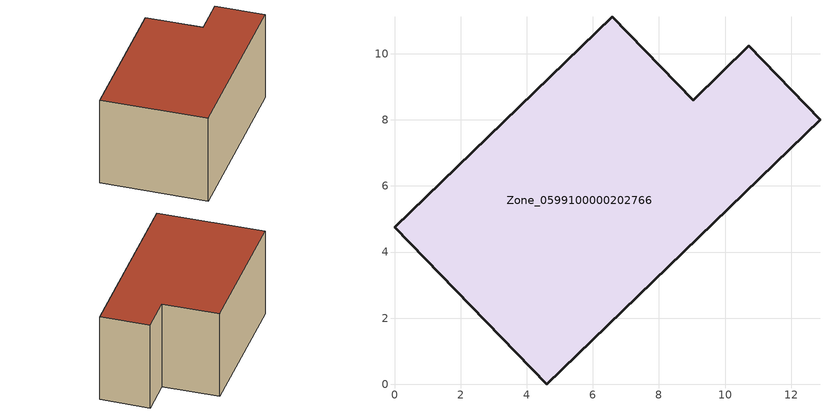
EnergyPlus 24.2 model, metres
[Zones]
Zone_0599100000202766
 floor ground (C_G): 4.61,0 0,4.75 6.58,11.12 9.03,8.59 10.71,10.24 12.87,8.01 z0
 wall outside (C_F): 0,4.75 4.61,0 12.87,8.01 10.71,10.24 9.03,8.59 6.58,11.12 0,4.75 z0:5.77
 roof outside (C_R): 6.58,11.12 0,4.75 4.61,0 12.87,8.01 10.71,10.24 9.03,8.59 z5.77
[BUILDING]
Pand.0599100000202766: North Axis=0; Terrain=City; Loads Convergence Tolerance Value=0.04; Temperature Convergence Tolerance Value=0.4; Solar Distribution=FullExterior; Maximum Number of Warmup Days=25; Minimum Number of Warmup Days=1
[Site:Location]
Rotterdam.The.Hague.AP_ZH_NLD Design_Conditions: Latitude=51.96; Longitude=4.45; Time Zone=1; Elevation=-4.5
[SITE:GROUNDTEMPERATURE:BUILDINGSURFACE]
18, 18, 18, 18, 18, 18, 18, 18, 18, 18, 18, 18
[MATERIAL] Thermal Absorptance=0.9; Solar Absorptance=0.7; Visible Absorptance=0.7
Name | Roughness | Thickness | Conductivity | Density | Specific Heat
G.TI.1975-1991 | MediumSmooth | 0.15 | 0.288461 | 540 | 1210
F.TI.1975-1991 | Rough | 0.3 | 0.230769 | 1920 | 840
R.TI.1975-1991 | MediumRough | 0.2 | 0.153846 | 1500 | 1000
[CONSTRUCTION]
C_G: G.TI.1975-1991
C_F: F.TI.1975-1991
C_R: R.TI.1975-1991
[ZONE]
Zone_0599100000202766: Type=1; Multiplier=1; Ceiling Height=Autocalculate; Volume=Autocalculate; Floor Area=autocalculate; Part of Total Floor Area=Yes
[ZONEINFILTRATION:DESIGNFLOWRATE]
Infil_Zone_0599100000202766: Zone or ZoneList or Space or SpaceList=Zone_0599100000202766; Schedule=AlwaysOn; Design Flow Rate Calculation Method=Flow/Area; Flow Rate per Floor Area=0.003; Constant Term Coefficient=1; Temperature Term Coefficient=0; Velocity Term Coefficient=0; Velocity Squared Term Coefficient=0
[HVACTEMPLATE:ZONE:IDEALLOADSAIRSYSTEM]
Zone_0599100000202766: Maximum Heating Supply Air Temperature=50; Minimum Cooling Supply Air Temperature=13; Maximum Heating Supply Air Humidity Ratio=0.0156; Minimum Cooling Supply Air Humidity Ratio=0.0077; Heating Limit=NoLimit; Cooling Limit=NoLimit; Dehumidification Control Type=ConstantSensibleHeatRatio; Cooling Sensible Heat Ratio=0.7; Dehumidification Setpoint=60; Humidification Control Type=None; Humidification Setpoint=30; Outdoor Air Method=None; Outdoor Air Flow Rate per Person=0.00944; Outdoor Air Flow Rate per Zone Floor Area=0; Outdoor Air Flow Rate per Zone=0; Demand Controlled Ventilation Type=None; Outdoor Air Economizer Type=NoEconomizer; Heat Recovery Type=None; Sensible Heat Recovery Effectiveness=0.7; Latent Heat Recovery Effectiveness=0.65
[ZONECONTROL:THERMOSTAT]
ThermostatControl_Zone_0599100000202766: Zone or ZoneList=Zone_0599100000202766; Control Type Schedule=DualSetpointControlType; Control 1=Thermostat_Zone_0599100000202766; Temperature Difference Between Cutout And Setpoint=0
[THERMOSTATSETPOINT:DUALSETPOINT]
Thermostat_Zone_0599100000202766: Heating Setpoint Temperature Schedule=HeatingSetpoint_Zone_0599100000202766; Cooling Setpoint Temperature Schedule=CoolingSetpoint_Zone_0599100000202766
[SCHEDULE:COMPACT]
HeatingSetpoint_Zone_0599100000202766: Through: 12/31, For: AllDays, Until: 24:00, 21
CoolingSetpoint_Zone_0599100000202766: Through: 12/31, For: AllDays, Until: 24:00, 24
DualSetpointControlType: Through: 12/31, For: AllDays, Until: 24:00, 4
AlwaysOn: Through: 12/31, For: AllDays, Until: 24:00, 1
